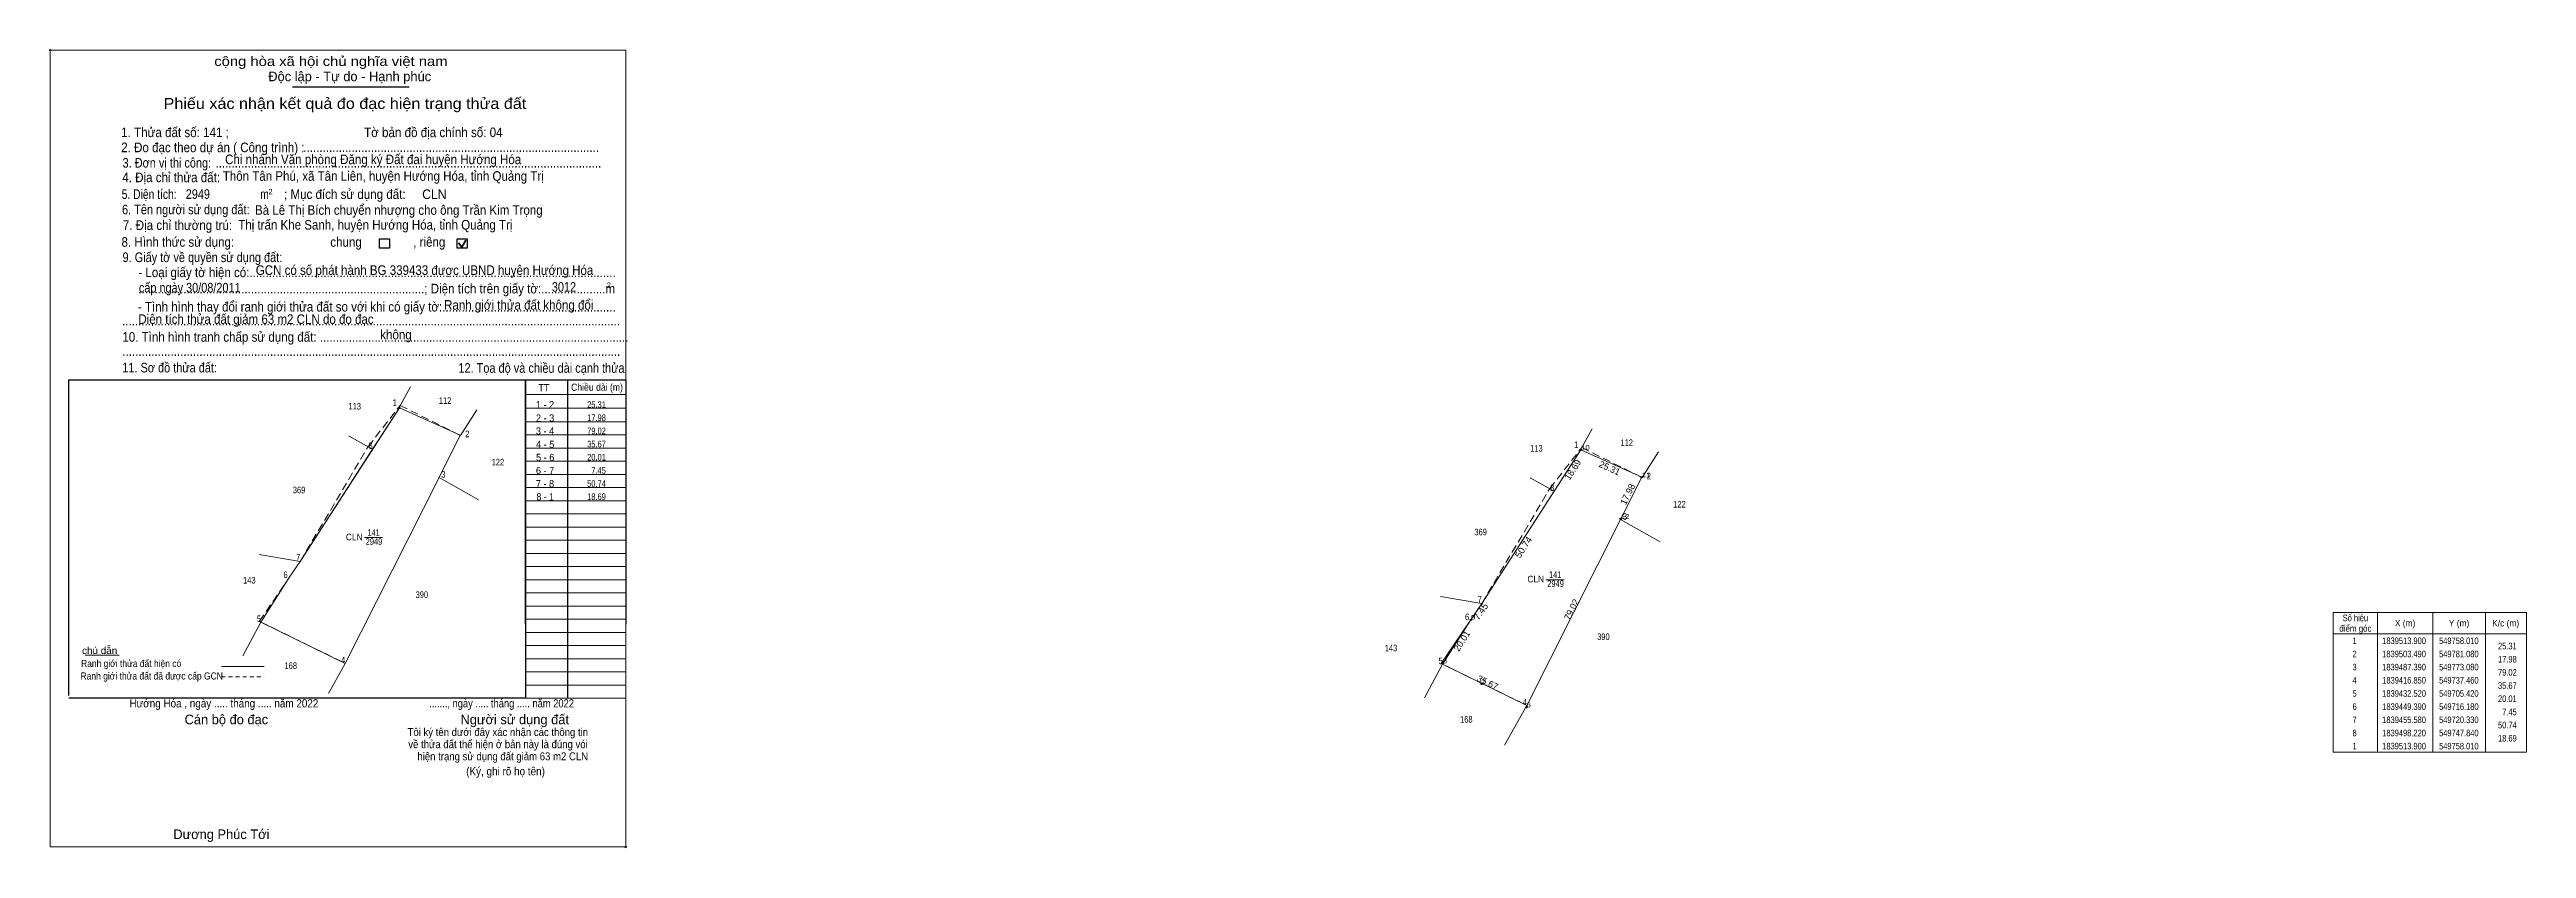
# Model space of a CAD drawing. Header units: metres. Extents: x 549176 to 550117, y 1839363 to 1839666.
import ezdxf
from ezdxf.enums import TextEntityAlignment as Align

# ---------------------------------------------------------------- set-up
doc = ezdxf.new("R2010")
doc.units = ezdxf.units.M
doc.header["$PDMODE"] = 32
doc.header["$PDSIZE"] = 0.5
doc.linetypes.add('MEDIUM_DASHED', pattern=[4.5, 3, -1.5])
doc.linetypes.add('SHORT_DASHED', pattern=[2.7, 1.5, -1.2])
for name, color, linetype, lineweight in [('1', 7, 'Continuous', 13), ('10', 7, 'MEDIUM_DASHED', 13), ('17', 7, 'Continuous', 13), ('2', 7, 'Continuous', 25), ('29', 7, 'MEDIUM_DASHED', 13), ('30', 7, 'Continuous', 13), ('36', 7, 'Continuous', 13), ('6', 7, 'Continuous', 13), ('63', 7, 'Continuous', 13)]:
    doc.layers.add(name, color=color, linetype=linetype, lineweight=lineweight)
doc.layers.add('12', color=7, linetype='Continuous')
doc.layers.add('7', color=7, linetype='Continuous')

msp = doc.modelspace()

# ---------------------------------------------------------------- linework, layer by layer
at = {"layer": '1'}
for points in [[(549309.04, 1839529.88), (549332.11, 1839519.47), (549324.11, 1839503.37), (549288.49, 1839432.83), (549256.45, 1839448.5), (549267.21, 1839465.37), (549271.36, 1839471.56), (549298.87, 1839514.2)], [(549758.01, 1839513.9), (549781.08, 1839503.49), (549773.08, 1839487.39), (549737.46, 1839416.85), (549705.42, 1839432.52), (549716.18, 1839449.39), (549720.33, 1839455.58), (549747.84, 1839498.22)]]:
    msp.add_lwpolyline(points, close=True, dxfattribs=at)
at = {"layer": '10'}
for p, q in [((549297.17, 1839515.14), (549309.35, 1839530.74)), ((549271.36, 1839471.56), (549297.17, 1839515.14)), ((549746.14, 1839499.16), (549758.32, 1839514.76)), ((549720.33, 1839455.58), (549746.14, 1839499.16))]:
    msp.add_line(p, q, dxfattribs=at)
msp.add_lwpolyline([(549256.45, 1839448.5), (549255.87, 1839448.78), (549271.36, 1839471.56)], dxfattribs=at)
at = {"layer": '10', "linetype": 'Continuous'}
msp.add_lwpolyline([(549705.42, 1839432.52), (549704.84, 1839432.8), (549720.33, 1839455.58)], dxfattribs=at)
at = {"layer": '17'}
msp.add_line((549189.68, 1839435.99), (549202.58, 1839435.99), dxfattribs=at)
at = {"layer": '2'}
for p, q in [((549268.48, 1839651.76), (549312.71, 1839651.76)), ((549183.48, 1839540.42), (549356.98, 1839540.42)), ((549183.48, 1839420.57), (549183.48, 1839540.42)), ((549356.98, 1839540.42), (549356.98, 1839419.58)), ((549356.98, 1839419.58), (549183.48, 1839419.58))]:
    msp.add_line(p, q, dxfattribs=at)
at = {"layer": '2', "lineweight": 35}
for p, q in [((549331.48, 1839592.47), (549332.73, 1839590.85)), ((549332.73, 1839590.85), (549334.24, 1839593.57))]:
    msp.add_line(p, q, dxfattribs=at)
at = {"layer": '2', "lineweight": 13}
msp.add_lwpolyline([(549176.36, 1839665.63), (549395.07, 1839665.63), (549395.07, 1839363.12), (549176.36, 1839363.12)], close=True, dxfattribs=at)
at = {"layer": '2'}
for points in [[(549301.5, 1839594.03), (549305.26, 1839594.03), (549305.26, 1839590.53), (549301.5, 1839590.53)], [(549331.05, 1839594.03), (549334.81, 1839594.03), (549334.81, 1839590.53), (549331.05, 1839590.53)]]:
    msp.add_lwpolyline(points, close=True, dxfattribs=at)
for p in [(549176.36, 1839665.63), (549395.07, 1839363.12)]:
    msp.add_point(p, dxfattribs=at)
at = {"layer": '29'}
for p, q in [((549309.35, 1839530.74), (549332.27, 1839519.36)), ((549758.32, 1839514.76), (549781.24, 1839503.38))]:
    msp.add_line(p, q, dxfattribs=at)
at = {"layer": '30', "lineweight": 25}
for p, q in [((549356.98, 1839447.67), (549356.98, 1839540.42)), ((549372.89, 1839540.42), (549372.89, 1839419.58))]:
    msp.add_line(p, q, dxfattribs=at)
at = {"layer": '30'}
for p, q in [((549356.98, 1839534.96), (549395.07, 1839534.96)), ((549356.98, 1839529.66), (549395.07, 1839529.66)), ((549356.88, 1839524.56), (549394.97, 1839524.56)), ((549356.98, 1839519.6), (549395.07, 1839519.6)), ((549356.98, 1839514.58), (549395.07, 1839514.58)), ((549356.98, 1839509.58), (549395.07, 1839509.58)), ((549356.98, 1839504.58), (549395.07, 1839504.58)), ((549356.98, 1839499.58), (549395.07, 1839499.58)), ((549356.98, 1839494.58), (549395.07, 1839494.58)), ((549356.98, 1839489.58), (549395.07, 1839489.58)), ((549356.98, 1839484.58), (549395.07, 1839484.58)), ((549356.98, 1839479.58), (549395.07, 1839479.58)), ((549356.98, 1839474.58), (549395.07, 1839474.58)), ((549356.98, 1839469.58), (549395.07, 1839469.58)), ((549356.98, 1839464.58), (549395.07, 1839464.58)), ((549356.98, 1839459.58), (549395.07, 1839459.58)), ((549356.98, 1839454.58), (549395.07, 1839454.58)), ((549356.98, 1839449.58), (549395.07, 1839449.58)), ((549356.98, 1839444.58), (549395.07, 1839444.58)), ((549356.98, 1839439.58), (549395.07, 1839439.58)), ((549356.98, 1839439.56), (549395.07, 1839439.56)), ((549356.98, 1839434.58), (549395.07, 1839434.58)), ((549356.98, 1839429.58), (549395.07, 1839429.58)), ((549356.98, 1839424.58), (549395.07, 1839424.58)), ((549356.98, 1839419.58), (549395.07, 1839419.58))]:
    msp.add_line(p, q, dxfattribs=at)
at = {"layer": '30', "lineweight": 25}
msp.add_lwpolyline([(549356.98, 1839540.42), (549395.07, 1839540.42), (549395.07, 1839447.67)], dxfattribs=at)
at = {"layer": '36'}
for p, q in [((549308.9, 1839529.94), (549313.32, 1839537.84)), ((549289.76, 1839519.22), (549298.87, 1839514.2)), ((549757.87, 1839513.96), (549762.29, 1839521.86)), ((549324.11, 1839503.37), (549339.12, 1839494.94)), ((549738.73, 1839503.24), (549747.84, 1839498.22)), ((549773.08, 1839487.39), (549788.09, 1839478.96)), ((549256.45, 1839448.5), (549249.57, 1839435.72)), ((549256.45, 1839448.5), (549288.49, 1839432.83)), ((549288.49, 1839432.83), (549282.08, 1839421.4)), ((549705.42, 1839432.52), (549698.54, 1839419.74)), ((549705.42, 1839432.52), (549737.46, 1839416.85)), ((549737.46, 1839416.85), (549728.97, 1839401.72))]:
    msp.add_line(p, q, dxfattribs=at)
for points in [[(549256.45, 1839448.5), (549267.21, 1839465.37), (549271.36, 1839471.56), (549309.04, 1839529.88)], [(549309.04, 1839529.88), (549332.11, 1839519.47), (549324.11, 1839503.37), (549288.49, 1839432.83)], [(549332.11, 1839519.47), (549332.27, 1839519.36), (549338.45, 1839529.09)], [(549705.42, 1839432.52), (549716.18, 1839449.39), (549720.33, 1839455.58), (549758.01, 1839513.9)], [(549758.01, 1839513.9), (549781.08, 1839503.49), (549773.08, 1839487.39), (549737.46, 1839416.85)], [(549781.08, 1839503.49), (549781.24, 1839503.38), (549787.42, 1839513.11)]]:
    msp.add_lwpolyline(points, dxfattribs=at)
for p in [(549309.04, 1839529.88), (549758.01, 1839513.9)]:
    msp.add_point(p, dxfattribs=at)
at = {"layer": '6'}
msp.add_line((549241.4, 1839431.63), (549257.68, 1839431.63), dxfattribs=at)
at = {"layer": '6', "linetype": 'SHORT_DASHED'}
msp.add_line((549241.4, 1839427.65), (549257.68, 1839427.65), dxfattribs=at)
at = {"layer": '63'}
for p, q in [((549295.76, 1839480.55), (549302.67, 1839480.55)), ((549255.72, 1839474.13), (549271.36, 1839471.56)), ((549744.73, 1839464.57), (549751.64, 1839464.57)), ((549704.69, 1839458.15), (549720.33, 1839455.58)), ((550060.67, 1839452.09), (550060.67, 1839399.09)), ((550081.67, 1839452.09), (550081.67, 1839399.09)), ((550101.67, 1839452.09), (550101.67, 1839399.09)), ((550043.87, 1839444.09), (550117.27, 1839444.09))]:
    msp.add_line(p, q, dxfattribs=at)
at = {"layer": '63', "linetype": 'MEDIUM_DASHED'}
for p, q in [((549256.45, 1839448.5), (549288.49, 1839432.83)), ((549705.42, 1839432.52), (549737.46, 1839416.85))]:
    msp.add_line(p, q, dxfattribs=at)
at = {"layer": '63'}
msp.add_lwpolyline([(550043.87, 1839452.09), (550117.27, 1839452.09), (550117.27, 1839399.09), (550043.87, 1839399.09)], close=True, dxfattribs=at)
at = {"layer": '7'}
for p in [(549758.01, 1839513.9), (549781.08, 1839503.49), (549773.09, 1839487.66), (549716.18, 1839449.39), (549705.47, 1839432.85), (549720.29, 1839425.01), (549737.31, 1839416.15)]:
    msp.add_point(p, dxfattribs=at)

# ---------------------------------------------------------------- texts
at = {"layer": '1'}
for s, width, p in [('113', 0.85, (549292.09, 1839529.22)), ('112', 0.85, (549326.43, 1839531.36)), ('112', 0.85, (549775.4, 1839515.38)), ('122', 0.85, (549346.47, 1839507.98)), ('113', 0.85, (549741.06, 1839513.24)), ('369', 0.85, (549270.925, 1839497.42)), ('122', 0.85, (549795.44, 1839492)), ('CLN', 0.95, (549291.875, 1839479.54)), ('2949', 0.85, (549299.385, 1839477.83)), ('141', 0.8, (549299.245, 1839481.25)), ('369', 0.85, (549719.895, 1839481.44)), ('143', 0.85, (549252.03, 1839463.13)), ('390', 0.85, (549317.565, 1839457.65)), ('CLN', 0.95, (549740.845, 1839463.56)), ('2949', 0.85, (549748.355, 1839461.85)), ('141', 0.8, (549748.215, 1839465.27)), ('390', 0.85, (549766.535, 1839441.67)), ('168', 0.85, (549267.77, 1839430.71)), ('143', 0.85, (549685.83, 1839437.39)), ('168', 0.85, (549714.45, 1839410.31))]:
    msp.add_text(s, height=2.5, dxfattribs=dict(at, width=width)).set_placement(p, align=Align.CENTER)
at = {"layer": '10'}
for s, height, width, p in [('2 - 3', 2.728, 0.95, (549364.42, 1839524.61)), ('1 - 2', 2.728, 0.95, (549364.4, 1839529.67)), ('3 - 4', 2.728, 0.95, (549364.38, 1839519.67)), ('4 - 5', 2.728, 0.95, (549364.45, 1839514.63)), ('6 - 7', 2.728, 0.95, (549364.39, 1839504.65)), ('5 - 6', 2.728, 0.95, (549364.45, 1839509.67)), ('7 - 8', 2.728, 0.95, (549364.37, 1839499.67)), ('8 - 1', 2.73, 0.9, (549364.44, 1839494.71))]:
    msp.add_text(s, height=height, dxfattribs=dict(at, width=width)).set_placement(p, align=Align.CENTER)
at = {"layer": '12', "width": 1.25}
for s, p in [('10', (549758.01, 1839513.9)), ('11', (549781.08, 1839503.49)), ('12', (549773.09, 1839487.66)), ('9', (549716.18, 1839449.39)), ('8', (549705.47, 1839432.85)), ('7', (549720.29, 1839425.01)), ('6', (549737.31, 1839416.15))]:
    msp.add_text(s, height=1.8, dxfattribs=at).set_placement(p)
at = {"layer": '2'}
for s, height, width, p in [('cộng hòa xã hội chủ nghĩa việt nam', 3.651, 1.15, (549238.7, 1839659.63)), ('2. Đo đạc theo dự án ( Công trình) : ', 3.653, 0.9, (549203.34, 1839626.91)), ('1. Thửa đất số: 141 ;                                          Tờ bản đồ địa chính số: 04', 3.66, 0.9, (549203.34, 1839632.63)), ('4. Địa chỉ thửa đất:', 3.653, 0.9, (549203.76, 1839615.53)), ('3. Đơn vị thi công:', 3.653, 0.85, (549203.86, 1839621.07)), ('........................................................................................................................', 3.653, 0.9, (549239.16, 1839621.07)), ('Thôn Tân Phú, xã Tân Liên, huyện Hướng Hóa, tỉnh Quảng Trị', 3.64, 0.9, (549241.94, 1839616.05)), ('Chi nhánh Văn phòng Đăng ký Đất đai huyện Hướng Hóa', 3.65, 0.9, (549242.8, 1839622.37)), ('............................................................................................', 3.653, 0.9, (549272.54, 1839627.03)), ('5. Diện tích:', 3.653, 0.8, (549203.54, 1839609.15)), ('2949', 3.64, 0.85, (549227.86, 1839609.19)), ('m', 3.651, 0.8, (549256.18, 1839609.15)), ('2', 2.086, 0.8, (549259.3, 1839610.89)), ('; Mục đích sử dụng đất:', 3.651, 0.9, (549265.22, 1839609.15)), (' CLN', 3.64, 0.95, (549316.42, 1839609.13)), ('6. Tên người sử dụng đất:', 3.653, 0.85, (549203.66, 1839603.33)), ('7. Địa chỉ thường trú:', 3.653, 0.9, (549203.98, 1839597.39)), ('Thị trấn Khe Sanh, huyện Hướng Hóa, tỉnh Quảng Trị', 3.64, 0.9, (549247.82, 1839597.53)), ('Bà Lê Thị Bích chuyển nhượng cho ông Trần Kim Trọng', 3.64, 0.9, (549254.18, 1839603.13)), ('8. Hình thức sử dụng:', 3.653, 0.9, (549203.46, 1839591.01)), ('chung                , riêng', 3.651, 0.9, (549282.78, 1839591.01)), ('9. Giấy tờ về quyền sử dụng đất:', 3.653, 0.85, (549203.86, 1839585.19)), ('     - Loại giấy tờ hiện có:..................................................................................................................', 3.651, 0.9, (549203.76, 1839579.47)), ('GCN có số phát hành BG 339433 được UBND huyện Hướng Hóa ', 3.64, 0.9, (549254.48, 1839580.31)), ('cấp ngày 30/08/2011', 3.64, 0.85, (549210.06, 1839573.65)), ('     .........................................................................................; Diện tích trên giấy tờ:....................m', 3.651, 0.9, (549203.76, 1839573.29)), ('3012', 3.64, 0.85, (549366.98, 1839573.93)), ('2', 2.086, 0.8, (549387.82, 1839575.35)), ('     - Tình hình thay đổi ranh giới thửa đất so với khi có giấy tờ:......................................................', 3.651, 0.9, (549203.56, 1839566.41)), ('Diện tích thửa đất giảm 63 m2 CLN do đo đạc', 3.64, 0.9, (549209.86, 1839561.71)), ('Ranh giới thửa đất không đổi', 3.64, 0.9, (549326.04, 1839567.09)), ('...........................................................................................................................................................', 3.651, 0.9, (549203.66, 1839561.11)), ('10. Tình hình tranh chấp sử dụng đất: ................................................................................................', 3.653, 0.9, (549203.76, 1839554.95)), ('không', 3.651, 0.9, (549301.76, 1839555.83)), ('11. Sơ đồ thửa đất:', 3.653, 0.85, (549203.76, 1839543.29)), ('...........................................................................................................................................................', 3.651, 0.9, (549203.76, 1839549.55)), ('12. Tọa độ và chiều dài cạnh thửa', 3.66, 0.85, (549331.46, 1839543.15)), ('Hướng Hóa , ngày ..... tháng ..... năm 2022', 3.12, 0.9, (549206.48, 1839416.09)), ('......., ngày ..... tháng ..... năm 2022', 3.12, 0.85, (549320.38, 1839416.09)), ('(Ký, ghi rõ họ tên)', 3.129, 0.9, (549334.42, 1839390.31))]:
    msp.add_text(s, height=height, dxfattribs=dict(at, width=width)).set_placement(p)
for s, height, p in [('Độc lập - Tự do - Hạnh phúc', 3.651, (549259.22, 1839653.87)), ('Cán bộ đo đạc', 3.651, (549227.42, 1839409.69)), ('Người sử dụng đất', 3.651, (549332.26, 1839409.69)), ('Dương Phúc Tới', 3.65, (549223.14, 1839366.11))]:
    msp.add_text(s, height=height, dxfattribs=at).set_placement(p)
for s, height, width, p in [('Phiếu xác nhận kết quả đo đạc hiện trạng thửa đất', 4.171, 1.1, (549288.36, 1839643.33)), ('Tôi ký tên dưới đây xác nhận các thông tin', 3.016, 0.9, (549346.44, 1839405.23)), ('về thửa đất thể hiện ở bản này là đúng vói', 3.016, 0.9, (549346.51, 1839400.61)), ('hiện trạng sử dụng đất giảm 63 m2 CLN', 3.02, 0.9, (549348.32, 1839396.01))]:
    msp.add_text(s, height=height, dxfattribs=dict(at, width=width)).set_placement(p, align=Align.CENTER)
msp.add_text('.', height=1.043, dxfattribs=at).set_placement((549395.032, 1839362.55), align=Align.CENTER)
at = {"layer": '30'}
for s, height, width, p in [('TT', 2.72, 0.95, (549361.86, 1839536.15)), ('Chiều dài (m)', 2.728, 0.9, (549374.28, 1839536.31))]:
    msp.add_text(s, height=height, dxfattribs=dict(at, width=width)).set_placement(p)
at = {"layer": '6'}
for s, height, width, p in [('Ranh giới thửa đất hiện có ', 2.673, 0.9, (549188.08, 1839431.45)), ('chú dẫn', 2.673, 1.05, (549188.48, 1839436.35)), ('Ranh giới thửa đất đã được cấp GCN', 2.68, 0.9, (549187.88, 1839426.69))]:
    msp.add_text(s, height=height, dxfattribs=dict(at, width=width)).set_placement(p)
at = {"layer": '63'}
for s, width, p in [(' 1', 0.75, (549308.07, 1839530.55)), ('25.31', 0.85, (549387.5, 1839529.84)), ('17.98', 0.85, (549387.5, 1839524.84)), (' 8', 0.8, (549298.87, 1839514.2)), (' 2', 0.85, (549335.64, 1839518.69)), ('35.67', 0.85, (549387.5, 1839514.84)), ('79.02', 0.85, (549387.5, 1839519.84)), (' 1', 0.75, (549757.04, 1839514.57)), ('20.01', 0.85, (549387.5, 1839509.84)), ('7.45', 0.85, (549387.5, 1839504.84)), (' 3', 0.8, (549326.53, 1839503.3)), ('50.74', 0.85, (549387.5, 1839499.84)), ('18.69', 0.85, (549387.5, 1839494.84)), (' 8', 0.8, (549747.84, 1839498.22)), (' 2', 0.85, (549784.61, 1839502.71)), (' 3', 0.8, (549775.5, 1839487.32)), (' 7', 0.8, (549271.36, 1839471.88)), (' 6', 0.85, (549266.56, 1839465.2)), (' 5', 0.8, (549256.45, 1839448.5)), (' 6', 0.85, (549715.53, 1839449.22)), (' 7', 0.8, (549720.33, 1839455.9)), (' 4', 0.85, (549288.49, 1839432.83)), (' 5', 0.8, (549705.42, 1839432.52)), ('25.31', 0.85, (550113.57, 1839438.14)), ('17.98', 0.85, (550113.57, 1839433.14)), ('35.67', 0.85, (550113.57, 1839423.14)), ('79.02', 0.85, (550113.57, 1839428.14)), (' 4', 0.85, (549737.46, 1839416.85)), ('20.01', 0.85, (550113.57, 1839418.14)), ('7.45', 0.85, (550113.57, 1839413.14)), ('50.74', 0.85, (550113.57, 1839408.14)), ('18.69', 0.85, (550113.57, 1839403.14))]:
    msp.add_text(s, height=2.5, dxfattribs=dict(at, width=width)).set_placement(p, align=Align.RIGHT)
for s, rotation, p in [('18.69', 57.033, (549755.946, 1839505.67)), ('25.31', 335.713, (549768.376, 1839505.842)), ('17.98', 63.577, (549776.86, 1839496.484)), ('79.02', 63.208, (549755.56, 1839452.692)), ('20.01', 57.47, (549713.838, 1839440.678)), ('35.67', 333.938, (549721.991, 1839424.406))]:
    msp.add_text(s, height=2.5, rotation=rotation, dxfattribs=at).set_placement(p, align=Align.CENTER)
at = {"layer": '63', "width": 1.05}
for s, rotation, p in [('50.74', 57.171, (549737.235, 1839476.227)), ('7.45', 56.161, (549721.017, 1839451.814))]:
    msp.add_text(s, height=2.5, rotation=rotation, dxfattribs=at).set_placement(p, align=Align.CENTER)
at = {"layer": '63'}
for s, width, p in [('Số hiệu', 0.85, (550052.27, 1839448.84)), ('điểm góc', 0.9, (550052.27, 1839444.84)), (' 1', 0.75, (550051.565, 1839440.14)), ('1839513.900', 0.85, (550070.77, 1839440.14)), ('X (m)', 0.95, (550071.17, 1839446.84)), ('549758.010', 0.85, (550091.575, 1839440.14)), ('Y (m)', 0.95, (550091.665, 1839446.84)), ('K/c (m)', 0.95, (550109.37, 1839446.84)), (' 3', 0.8, (550051.57, 1839430.14)), (' 2', 0.85, (550051.57, 1839435.14)), ('1839503.490', 0.85, (550070.77, 1839435.14)), ('1839487.390', 0.85, (550070.77, 1839430.14)), ('549781.080', 0.85, (550091.575, 1839435.14)), ('549773.080', 0.85, (550091.575, 1839430.14)), (' 4', 0.85, (550051.565, 1839425.14)), (' 5', 0.8, (550051.57, 1839420.14)), ('1839416.850', 0.85, (550070.77, 1839425.14)), ('1839432.520', 0.85, (550070.77, 1839420.14)), ('549737.460', 0.85, (550091.575, 1839425.14)), ('549705.420', 0.85, (550091.575, 1839420.14)), (' 6', 0.85, (550051.57, 1839415.14)), (' 7', 0.8, (550051.57, 1839410.14)), ('1839449.390', 0.85, (550070.77, 1839415.14)), ('1839455.580', 0.85, (550070.77, 1839410.14)), ('549716.180', 0.85, (550091.575, 1839415.14)), ('549720.330', 0.85, (550091.575, 1839410.14)), (' 8', 0.8, (550051.57, 1839405.14)), ('1839498.220', 0.85, (550070.77, 1839405.14)), ('549747.840', 0.85, (550091.575, 1839405.14)), (' 1', 0.75, (550051.565, 1839400.14)), ('1839513.900', 0.85, (550070.77, 1839400.14)), ('549758.010', 0.85, (550091.575, 1839400.14))]:
    msp.add_text(s, height=2.5, dxfattribs=dict(at, width=width)).set_placement(p, align=Align.CENTER)

doc.saveas('drawing.dxf')
